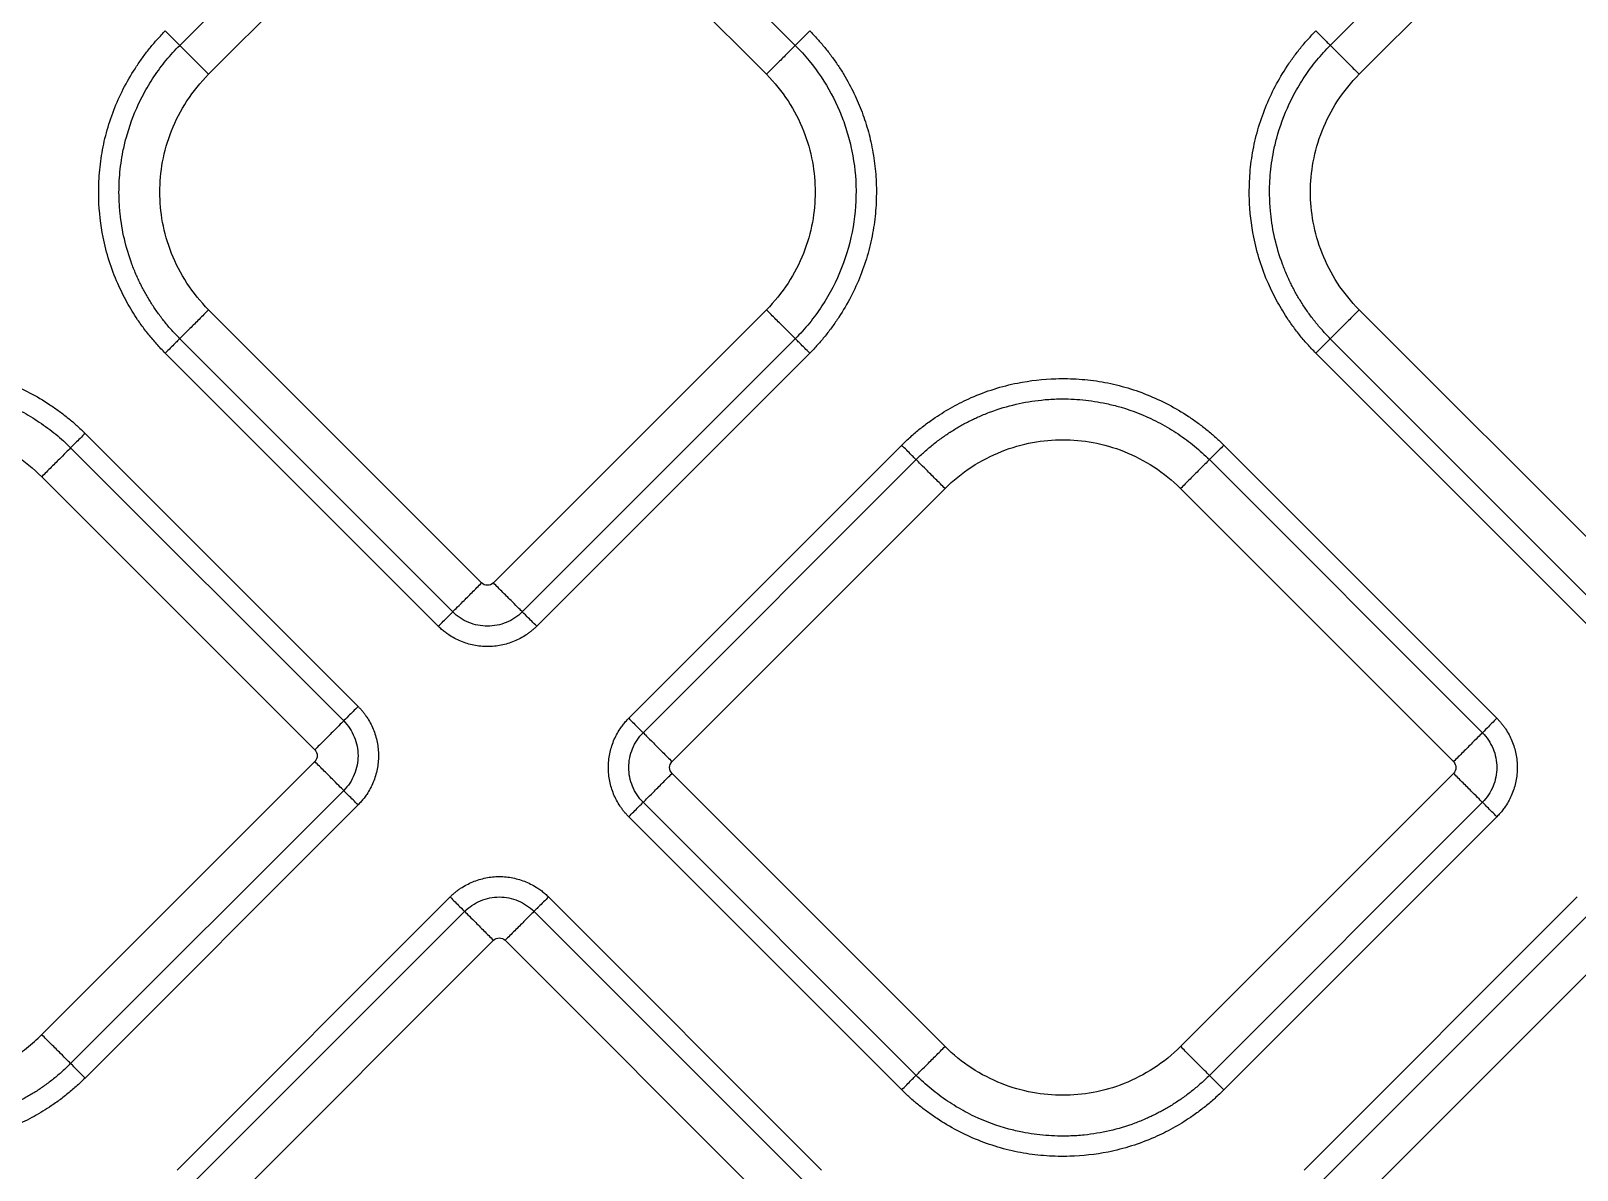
# Model space of a CAD drawing. Extents: x 0 to 84, y -21 to 126.
# Drawn here: x 31.604 to 35.334, y 34.201 to 36.949 of the extents above; entities that cross this region are included whole.
import ezdxf

# ---------------------------------------------------------------- set-up
doc = ezdxf.new("R2010")
doc.units = 0
doc.header["$MEASUREMENT"] = 0
doc.layers.add('1', color=4, linetype='Continuous')

# ---------------------------------------------------------------- blocks, each defined once
blk = doc.blocks.new('PRODIGY')
at = {"layer": '1', "color": 3, "linetype": 'Continuous', "lineweight": 25}
for p, q in [((31.9633, 36.9138), (32.6219, 37.5724)), ((32.7896, 37.5724), (33.4483, 36.9138)), ((34.7391, 36.9138), (35.3977, 37.5725)), ((32.033, 36.844), (32.6916, 37.5027)), ((32.7199, 37.5027), (33.3786, 36.844)), ((34.8088, 36.8441), (35.4675, 37.5027)), ((32.6916, 35.6174), (32.033, 36.2761)), ((33.3786, 36.2761), (32.7199, 35.6174)), ((35.4675, 35.6174), (34.8088, 36.2761)), ((32.6219, 35.5477), (31.9633, 36.2064)), ((33.4483, 36.2064), (32.7896, 35.5477)), ((35.3977, 35.5477), (34.7391, 36.2064)), ((32.5871, 35.5129), (31.9284, 36.1715)), ((33.4831, 36.1715), (32.8245, 35.5129)), ((35.3629, 35.5129), (34.7042, 36.1715)), ((31.7349, 35.978), (32.3936, 35.3194)), ((31.7001, 35.9432), (32.3588, 35.2845)), ((33.0465, 35.2909), (33.7051, 35.9495)), ((34.4822, 35.9495), (35.1409, 35.2909)), ((33.0813, 35.256), (33.74, 35.9147)), ((34.4474, 35.9147), (35.106, 35.256)), ((31.6304, 35.8735), (32.289, 35.2148)), ((33.151, 35.1863), (33.8097, 35.845)), ((34.3777, 35.845), (35.0363, 35.1863)), ((32.289, 35.1865), (31.6304, 34.5279)), ((33.8097, 34.4994), (33.151, 35.158)), ((35.0363, 35.158), (34.3777, 34.4994)), ((32.3588, 35.1168), (31.7001, 34.4582)), ((32.3936, 35.0819), (31.7349, 34.4233)), ((33.74, 34.4296), (33.0813, 35.0883)), ((35.106, 35.0883), (34.4474, 34.4296)), ((33.7051, 34.3948), (33.0465, 35.0534)), ((35.1409, 35.0534), (34.4822, 34.3948)), ((31.9569, 34.2013), (32.6156, 34.86)), ((32.853, 34.86), (33.5116, 34.2013)), ((34.6757, 34.2013), (35.3344, 34.8599)), ((31.9918, 34.1665), (32.6504, 34.8251)), ((32.8181, 34.8251), (33.4768, 34.1665)), ((34.7106, 34.1664), (35.3692, 34.8251)), ((32.0615, 34.0968), (32.7201, 34.7554)), ((32.7484, 34.7554), (33.4071, 34.0968)), ((34.7803, 34.0967), (35.439, 34.7554))]:
    blk.add_line(p, q, dxfattribs=at)
for points, knots in [([(31.9284, 36.1715), (31.9249, 36.1751), (31.9179, 36.1822), (31.9078, 36.1932), (31.898, 36.2044), (31.8885, 36.216), (31.8793, 36.2278), (31.8703, 36.2398), (31.8551, 36.2617), (31.8352, 36.2942), (31.8118, 36.3416), (31.7921, 36.3938), (31.7746, 36.4619), (31.7669, 36.531), (31.7682, 36.5994), (31.7749, 36.6553), (31.7874, 36.7104), (31.8058, 36.764), (31.8296, 36.8154), (31.8536, 36.8558), (31.8749, 36.8864), (31.8917, 36.9082), (31.9095, 36.9291), (31.9221, 36.9421), (31.9284, 36.9486)], [0, 0, 0, 0, 0.017341, 0.034665, 0.051985, 0.069313, 0.086663, 0.104047, 0.121478, 0.179141, 0.236743, 0.304922, 0.372836, 0.480686, 0.54577, 0.610337, 0.67596, 0.741895, 0.807114, 0.872629, 0.904913, 0.936849, 0.968517, 1, 1, 1, 1]), ([(31.9284, 36.9486), (31.9323, 36.9447), (31.9365, 36.9405), (31.9444, 36.9326), (31.9483, 36.9287), (31.9548, 36.9222), (31.9575, 36.9195), (31.9614, 36.9156), (31.9626, 36.9144), (31.9633, 36.9138)], [0, 0, 0, 0, 0.25, 0.25, 0.5, 0.5, 0.75, 0.75, 1, 1, 1, 1]), ([(33.4831, 36.9486), (33.4794, 36.9449), (33.4755, 36.941), (33.4677, 36.9332), (33.4639, 36.9294), (33.4573, 36.9228), (33.4545, 36.9199), (33.4503, 36.9158), (33.4489, 36.9144), (33.4483, 36.9138)], [0, 0, 0, 0, 0.25, 0.25, 0.5, 0.5, 0.75, 0.75, 1, 1, 1, 1]), ([(33.4831, 36.9486), (33.4863, 36.9454), (33.4926, 36.939), (33.5018, 36.9291), (33.5107, 36.919), (33.5194, 36.9087), (33.5278, 36.8981), (33.536, 36.8873), (33.544, 36.8764), (33.554, 36.8618), (33.5657, 36.8433), (33.5826, 36.8136), (33.6009, 36.7759), (33.6184, 36.7291), (33.6316, 36.6802), (33.6405, 36.6292), (33.6446, 36.576), (33.6435, 36.5219), (33.637, 36.4668), (33.6248, 36.4122), (33.6067, 36.3586), (33.5831, 36.307), (33.5591, 36.2661), (33.5376, 36.235), (33.5205, 36.2127), (33.5024, 36.1914), (33.4896, 36.1781), (33.4831, 36.1715)], [0, 0, 0, 0, 0.015653, 0.03129, 0.046922, 0.062557, 0.078206, 0.093877, 0.10958, 0.125325, 0.155378, 0.185662, 0.243925, 0.301095, 0.359088, 0.419952, 0.480645, 0.544392, 0.607866, 0.673169, 0.738587, 0.80425, 0.870202, 0.903106, 0.935649, 0.967918, 1, 1, 1, 1]), ([(34.7042, 36.1715), (34.7007, 36.1751), (34.6937, 36.1822), (34.6836, 36.1932), (34.6738, 36.2045), (34.6643, 36.216), (34.6551, 36.2278), (34.6462, 36.2399), (34.631, 36.2617), (34.611, 36.2943), (34.5876, 36.3416), (34.5679, 36.3938), (34.5504, 36.4619), (34.5427, 36.5311), (34.544, 36.5994), (34.5507, 36.6553), (34.5632, 36.7104), (34.5817, 36.764), (34.6055, 36.8154), (34.6294, 36.8558), (34.6507, 36.8864), (34.6675, 36.9083), (34.6853, 36.9291), (34.6979, 36.9421), (34.7042, 36.9486)], [0, 0, 0, 0, 0.017341, 0.034665, 0.051985, 0.069313, 0.086663, 0.104047, 0.121478, 0.179141, 0.236743, 0.304922, 0.372836, 0.480686, 0.54577, 0.610337, 0.67596, 0.741895, 0.807114, 0.872629, 0.904913, 0.936849, 0.968517, 1, 1, 1, 1]), ([(34.7042, 36.9486), (34.7081, 36.9447), (34.7123, 36.9406), (34.7203, 36.9326), (34.7241, 36.9288), (34.7306, 36.9223), (34.7333, 36.9196), (34.7372, 36.9156), (34.7385, 36.9144), (34.7391, 36.9138)], [0, 0, 0, 0, 0.25, 0.25, 0.5, 0.5, 0.75, 0.75, 1, 1, 1, 1]), ([(31.9633, 36.2064), (31.96, 36.2097), (31.9535, 36.2163), (31.9441, 36.2265), (31.9351, 36.2369), (31.9264, 36.2474), (31.9181, 36.2581), (31.9101, 36.2689), (31.9025, 36.2799), (31.8953, 36.2909), (31.8884, 36.302), (31.8819, 36.3132), (31.8757, 36.3244), (31.8698, 36.3357), (31.8642, 36.3472), (31.8566, 36.364), (31.8434, 36.3968), (31.8285, 36.4464), (31.8196, 36.4999), (31.8161, 36.5514), (31.8174, 36.6015), (31.8242, 36.65), (31.8377, 36.7079), (31.8546, 36.754), (31.8753, 36.7953), (31.8876, 36.8171), (31.901, 36.8382), (31.9153, 36.8585), (31.9305, 36.8779), (31.9464, 36.8964), (31.9577, 36.908), (31.9633, 36.9138)], [0, 0, 0, 0, 0.0177771, 0.0354288, 0.0529495, 0.0703342, 0.087578, 0.1046765, 0.1216254, 0.1384207, 0.1550588, 0.1715361, 0.1878497, 0.2040067, 0.2202355, 0.2366296, 0.2744, 0.3552333, 0.4340675, 0.4807536, 0.5523715, 0.624938, 0.6673579, 0.7794137, 0.8115391, 0.8435227, 0.8753255, 0.9069098, 0.9382395, 0.9692804, 1, 1, 1, 1]), ([(31.9633, 36.9138), (31.9646, 36.9124), (31.9673, 36.9097), (31.9756, 36.9014), (31.9813, 36.8957), (31.9946, 36.8824), (32.0022, 36.8748), (32.0177, 36.8593), (32.0256, 36.8514), (32.033, 36.844)], [0, 0, 0, 0, 0.25, 0.25, 0.5, 0.5, 0.75, 0.75, 1, 1, 1, 1]), ([(33.4483, 36.9138), (33.447, 36.9124), (33.4443, 36.9097), (33.4359, 36.9014), (33.4303, 36.8957), (33.417, 36.8824), (33.4094, 36.8748), (33.3938, 36.8593), (33.386, 36.8514), (33.3786, 36.844)], [0, 0, 0, 0, 0.25, 0.25, 0.5, 0.5, 0.75, 0.75, 1, 1, 1, 1]), ([(33.4483, 36.9138), (33.472, 36.8901), (33.4928, 36.8644), (33.5284, 36.8111), (33.5431, 36.7835), (33.5608, 36.7419), (33.5659, 36.7282), (33.5751, 36.6997), (33.5792, 36.6851), (33.5894, 36.6398), (33.5936, 36.6081), (33.5956, 36.5428), (33.5934, 36.5092), (33.5819, 36.4424), (33.5727, 36.4091), (33.5475, 36.3449), (33.5314, 36.314), (33.4937, 36.2566), (33.472, 36.23), (33.4483, 36.2064)], [0, 0, 0, 0, 0.125, 0.125, 0.25, 0.25, 0.3125, 0.3125, 0.375, 0.375, 0.5, 0.5, 0.625, 0.625, 0.75, 0.75, 0.875, 0.875, 1, 1, 1, 1]), ([(34.7391, 36.2064), (34.7358, 36.2097), (34.7293, 36.2163), (34.7199, 36.2265), (34.7109, 36.2369), (34.7022, 36.2475), (34.6939, 36.2581), (34.6859, 36.269), (34.6783, 36.2799), (34.6711, 36.2909), (34.6642, 36.302), (34.6577, 36.3132), (34.6515, 36.3244), (34.6456, 36.3357), (34.6401, 36.3472), (34.6324, 36.364), (34.6192, 36.3968), (34.6043, 36.4465), (34.5954, 36.4999), (34.5919, 36.5514), (34.5932, 36.6015), (34.6, 36.65), (34.6135, 36.7079), (34.6304, 36.7541), (34.6511, 36.7953), (34.6635, 36.8172), (34.6768, 36.8383), (34.6911, 36.8586), (34.7063, 36.8779), (34.7222, 36.8964), (34.7335, 36.908), (34.7391, 36.9138)], [0, 0, 0, 0, 0.0177776, 0.0354295, 0.0529505, 0.0703354, 0.0875794, 0.104678, 0.1216269, 0.1384221, 0.1550601, 0.1715373, 0.1878507, 0.2040074, 0.2202359, 0.2366296, 0.2743999, 0.3552333, 0.4340676, 0.4807536, 0.5523715, 0.624938, 0.6673579, 0.7794137, 0.8115391, 0.8435227, 0.8753255, 0.9069098, 0.9382396, 0.9692804, 1, 1, 1, 1]), ([(34.7391, 36.9138), (34.7404, 36.9125), (34.7431, 36.9098), (34.7515, 36.9014), (34.7571, 36.8957), (34.7704, 36.8825), (34.778, 36.8749), (34.7935, 36.8593), (34.8014, 36.8515), (34.8088, 36.8441)], [0, 0, 0, 0, 0.25, 0.25, 0.5, 0.5, 0.75, 0.75, 1, 1, 1, 1]), ([(32.033, 36.2761), (32.0134, 36.2957), (31.9958, 36.3173), (31.9658, 36.3632), (31.9533, 36.3875), (31.9337, 36.4369), (31.9266, 36.4621), (31.9174, 36.5118), (31.9153, 36.5364), (31.9153, 36.5837), (31.9174, 36.6083), (31.9266, 36.658), (31.9337, 36.6832), (31.9533, 36.7326), (31.9658, 36.7569), (31.9958, 36.8028), (32.0134, 36.8244), (32.033, 36.844)], [0, 0, 0, 0, 0.125, 0.125, 0.25, 0.25, 0.375, 0.375, 0.5, 0.5, 0.625, 0.625, 0.75, 0.75, 0.875, 0.875, 1, 1, 1, 1]), ([(33.3786, 36.844), (33.3982, 36.8244), (33.4157, 36.8028), (33.4458, 36.7569), (33.4582, 36.7326), (33.4778, 36.6832), (33.4849, 36.658), (33.4941, 36.6083), (33.4962, 36.5837), (33.4962, 36.5364), (33.4941, 36.5118), (33.4849, 36.4621), (33.4778, 36.4369), (33.4582, 36.3875), (33.4458, 36.3632), (33.4157, 36.3173), (33.3982, 36.2957), (33.3786, 36.2761)], [0, 0, 0, 0, 0.125, 0.125, 0.25, 0.25, 0.375, 0.375, 0.5, 0.5, 0.625, 0.625, 0.75, 0.75, 0.875, 0.875, 1, 1, 1, 1]), ([(34.8088, 36.2761), (34.7892, 36.2957), (34.7716, 36.3173), (34.7416, 36.3633), (34.7291, 36.3875), (34.7096, 36.437), (34.7025, 36.4621), (34.6933, 36.5119), (34.6911, 36.5364), (34.6911, 36.5837), (34.6933, 36.6083), (34.7025, 36.658), (34.7096, 36.6832), (34.7291, 36.7326), (34.7416, 36.7569), (34.7716, 36.8028), (34.7892, 36.8245), (34.8088, 36.8441)], [0, 0, 0, 0, 0.125, 0.125, 0.25, 0.25, 0.375, 0.375, 0.5, 0.5, 0.625, 0.625, 0.75, 0.75, 0.875, 0.875, 1, 1, 1, 1]), ([(32.033, 36.2761), (32.0256, 36.2687), (32.0177, 36.2608), (32.0022, 36.2453), (31.9946, 36.2377), (31.9813, 36.2244), (31.9756, 36.2187), (31.9673, 36.2104), (31.9646, 36.2077), (31.9633, 36.2064)], [0, 0, 0, 0, 0.25, 0.25, 0.5, 0.5, 0.75, 0.75, 1, 1, 1, 1]), ([(33.4483, 36.2064), (33.447, 36.2077), (33.4443, 36.2104), (33.4359, 36.2187), (33.4303, 36.2244), (33.417, 36.2377), (33.4094, 36.2453), (33.3938, 36.2608), (33.386, 36.2687), (33.3786, 36.2761)], [0, 0, 0, 0, 0.25, 0.25, 0.5, 0.5, 0.75, 0.75, 1, 1, 1, 1]), ([(34.8088, 36.2761), (34.8014, 36.2687), (34.7935, 36.2608), (34.778, 36.2453), (34.7704, 36.2377), (34.7571, 36.2244), (34.7515, 36.2188), (34.7431, 36.2104), (34.7404, 36.2077), (34.7391, 36.2064)], [0, 0, 0, 0, 0.25, 0.25, 0.5, 0.5, 0.75, 0.75, 1, 1, 1, 1]), ([(31.9633, 36.2064), (31.9626, 36.2057), (31.9614, 36.2045), (31.9575, 36.2006), (31.9548, 36.1979), (31.9483, 36.1914), (31.9444, 36.1875), (31.9365, 36.1796), (31.9323, 36.1754), (31.9284, 36.1715)], [0, 0, 0, 0, 0.25, 0.25, 0.5, 0.5, 0.75, 0.75, 1, 1, 1, 1]), ([(33.4831, 36.1715), (33.4792, 36.1754), (33.4751, 36.1796), (33.4671, 36.1875), (33.4633, 36.1914), (33.4568, 36.1979), (33.4541, 36.2006), (33.4501, 36.2045), (33.4489, 36.2057), (33.4483, 36.2064)], [0, 0, 0, 0, 0.25, 0.25, 0.5, 0.5, 0.75, 0.75, 1, 1, 1, 1]), ([(34.7391, 36.2064), (34.7385, 36.2058), (34.7372, 36.2045), (34.7333, 36.2006), (34.7306, 36.1979), (34.7241, 36.1914), (34.7203, 36.1876), (34.7123, 36.1796), (34.7081, 36.1755), (34.7042, 36.1715)], [0, 0, 0, 0, 0.25, 0.25, 0.5, 0.5, 0.75, 0.75, 1, 1, 1, 1]), ([(30.9578, 35.978), (30.9614, 35.9815), (30.9685, 35.9885), (30.9795, 35.9986), (30.9908, 36.0085), (31.0023, 36.018), (31.0141, 36.0272), (31.0262, 36.0361), (31.048, 36.0513), (31.0806, 36.0713), (31.1279, 36.0947), (31.1801, 36.1144), (31.2482, 36.1318), (31.3174, 36.1396), (31.3857, 36.1383), (31.4416, 36.1316), (31.4967, 36.1191), (31.5503, 36.1006), (31.6017, 36.0768), (31.6421, 36.0529), (31.6727, 36.0316), (31.6946, 36.0147), (31.7154, 35.997), (31.7284, 35.9843), (31.7349, 35.978)], [0, 0, 0, 0, 0.017341, 0.034665, 0.051985, 0.069313, 0.086663, 0.104047, 0.121478, 0.179141, 0.236743, 0.304922, 0.372836, 0.480686, 0.54577, 0.610337, 0.67596, 0.741895, 0.807114, 0.872629, 0.904913, 0.936849, 0.968517, 1, 1, 1, 1]), ([(33.7051, 35.9495), (33.7087, 35.953), (33.7158, 35.96), (33.7268, 35.9701), (33.738, 35.98), (33.7496, 35.9895), (33.7614, 35.9987), (33.7735, 36.0076), (33.7953, 36.0228), (33.8278, 36.0428), (33.8752, 36.0662), (33.9274, 36.0859), (33.9955, 36.1033), (34.0647, 36.1111), (34.133, 36.1098), (34.1889, 36.1031), (34.244, 36.0905), (34.2976, 36.0721), (34.349, 36.0483), (34.3894, 36.0244), (34.42, 36.0031), (34.4418, 35.9862), (34.4627, 35.9685), (34.4757, 35.9558), (34.4822, 35.9495)], [0, 0, 0, 0, 0.0173412, 0.0346651, 0.0519847, 0.069313, 0.0866627, 0.1040468, 0.121478, 0.1791406, 0.2367426, 0.3049223, 0.3728359, 0.4806859, 0.5457701, 0.6103365, 0.6759598, 0.7418949, 0.807114, 0.8726293, 0.9049132, 0.9368491, 0.9685172, 1, 1, 1, 1]), ([(30.9927, 35.9432), (30.996, 35.9464), (31.0026, 35.9529), (31.0128, 35.9623), (31.0232, 35.9714), (31.0338, 35.98), (31.0444, 35.9883), (31.0553, 35.9963), (31.0662, 36.0039), (31.0772, 36.0112), (31.0883, 36.018), (31.0995, 36.0246), (31.1107, 36.0308), (31.122, 36.0366), (31.1335, 36.0422), (31.1503, 36.0498), (31.1831, 36.0631), (31.2328, 36.078), (31.2862, 36.0869), (31.3377, 36.0903), (31.3878, 36.089), (31.4363, 36.0822), (31.4942, 36.0687), (31.5404, 36.0518), (31.5816, 36.0312), (31.6035, 36.0188), (31.6246, 36.0054), (31.6449, 35.9911), (31.6642, 35.9759), (31.6827, 35.9601), (31.6943, 35.9488), (31.7001, 35.9432)], [0, 0, 0, 0, 0.0177774, 0.0354293, 0.0529502, 0.070335, 0.087579, 0.1046775, 0.1216264, 0.1384217, 0.1550597, 0.1715369, 0.1878504, 0.2040072, 0.2202357, 0.2366296, 0.2744, 0.3552333, 0.4340672, 0.4807536, 0.5523715, 0.624938, 0.6673578, 0.7794137, 0.8115391, 0.8435227, 0.8753255, 0.9069098, 0.9382396, 0.9692804, 1, 1, 1, 1]), ([(33.74, 35.9147), (33.7433, 35.9179), (33.7499, 35.9244), (33.7601, 35.9338), (33.7705, 35.9428), (33.781, 35.9515), (33.7917, 35.9598), (33.8025, 35.9678), (33.8135, 35.9754), (33.8245, 35.9827), (33.8356, 35.9895), (33.8468, 35.9961), (33.858, 36.0023), (33.8693, 36.0081), (33.8808, 36.0137), (33.8976, 36.0213), (33.9304, 36.0346), (33.98, 36.0494), (34.0335, 36.0584), (34.085, 36.0618), (34.1351, 36.0605), (34.1836, 36.0537), (34.2415, 36.0402), (34.2876, 36.0233), (34.3289, 36.0026), (34.3508, 35.9903), (34.3719, 35.9769), (34.3921, 35.9626), (34.4115, 35.9474), (34.43, 35.9316), (34.4416, 35.9203), (34.4474, 35.9147)], [0, 0, 0, 0, 0.017777, 0.035429, 0.05295, 0.070335, 0.087579, 0.104678, 0.121627, 0.138422, 0.15506, 0.171537, 0.18785, 0.204007, 0.220236, 0.23663, 0.2744, 0.355233, 0.434067, 0.480754, 0.552372, 0.624938, 0.667358, 0.779414, 0.811539, 0.843523, 0.875326, 0.90691, 0.93824, 0.96928, 1, 1, 1, 1]), ([(31.0624, 35.8735), (31.082, 35.8931), (31.1036, 35.9106), (31.1496, 35.9406), (31.1738, 35.9531), (31.2233, 35.9727), (31.2484, 35.9798), (31.2982, 35.989), (31.3227, 35.9911), (31.3701, 35.9911), (31.3946, 35.989), (31.4443, 35.9798), (31.4695, 35.9727), (31.5189, 35.9531), (31.5432, 35.9406), (31.5891, 35.9106), (31.6108, 35.8931), (31.6304, 35.8735)], [0, 0, 0, 0, 0.125, 0.125, 0.25, 0.25, 0.375, 0.375, 0.5, 0.5, 0.625, 0.625, 0.75, 0.75, 0.875, 0.875, 1, 1, 1, 1]), ([(31.7349, 35.978), (31.731, 35.9741), (31.7269, 35.97), (31.7189, 35.962), (31.7151, 35.9582), (31.7086, 35.9516), (31.7059, 35.949), (31.7019, 35.945), (31.7007, 35.9438), (31.7001, 35.9432)], [0, 0, 0, 0, 0.25, 0.25, 0.5, 0.5, 0.75, 0.75, 1, 1, 1, 1]), ([(33.8097, 35.845), (33.8293, 35.8646), (33.8509, 35.8821), (33.8969, 35.9121), (33.9211, 35.9246), (33.9705, 35.9442), (33.9957, 35.9513), (34.0454, 35.9605), (34.07, 35.9626), (34.1173, 35.9626), (34.1419, 35.9605), (34.1916, 35.9513), (34.2168, 35.9442), (34.2662, 35.9246), (34.2905, 35.9121), (34.3364, 35.8821), (34.3581, 35.8646), (34.3777, 35.845)], [0, 0, 0, 0, 0.125, 0.125, 0.25, 0.25, 0.375, 0.375, 0.5, 0.5, 0.625, 0.625, 0.75, 0.75, 0.875, 0.875, 1, 1, 1, 1]), ([(31.7001, 35.9432), (31.6988, 35.9419), (31.6961, 35.9392), (31.6877, 35.9308), (31.682, 35.9251), (31.6688, 35.9118), (31.6612, 35.9042), (31.6456, 35.8887), (31.6378, 35.8808), (31.6304, 35.8735)], [0, 0, 0, 0, 0.25, 0.25, 0.5, 0.5, 0.75, 0.75, 1, 1, 1, 1]), ([(33.74, 35.9147), (33.7394, 35.9153), (33.7381, 35.9165), (33.7342, 35.9205), (33.7315, 35.9231), (33.725, 35.9297), (33.7212, 35.9335), (33.7132, 35.9415), (33.709, 35.9456), (33.7051, 35.9495)], [0, 0, 0, 0, 0.25, 0.25, 0.5, 0.5, 0.75, 0.75, 1, 1, 1, 1]), ([(34.4822, 35.9495), (34.4783, 35.9456), (34.4742, 35.9415), (34.4662, 35.9335), (34.4624, 35.9297), (34.4558, 35.9231), (34.4531, 35.9205), (34.4492, 35.9165), (34.448, 35.9153), (34.4474, 35.9147)], [0, 0, 0, 0, 0.25, 0.25, 0.5, 0.5, 0.75, 0.75, 1, 1, 1, 1]), ([(33.8097, 35.845), (33.8023, 35.8523), (33.7944, 35.8602), (33.7789, 35.8757), (33.7713, 35.8833), (33.758, 35.8966), (33.7523, 35.9023), (33.744, 35.9107), (33.7413, 35.9134), (33.74, 35.9147)], [0, 0, 0, 0, 0.25, 0.25, 0.5, 0.5, 0.75, 0.75, 1, 1, 1, 1]), ([(34.4474, 35.9147), (34.4461, 35.9134), (34.4434, 35.9107), (34.435, 35.9023), (34.4293, 35.8966), (34.416, 35.8833), (34.4084, 35.8757), (34.3929, 35.8602), (34.385, 35.8523), (34.3777, 35.845)], [0, 0, 0, 0, 0.25, 0.25, 0.5, 0.5, 0.75, 0.75, 1, 1, 1, 1]), ([(32.6219, 35.5477), (32.6232, 35.549), (32.6259, 35.5517), (32.6343, 35.5601), (32.64, 35.5657), (32.6533, 35.579), (32.6609, 35.5866), (32.6764, 35.6021), (32.6843, 35.61), (32.6916, 35.6174)], [0, 0, 0, 0, 0.25, 0.25, 0.5, 0.5, 0.75, 0.75, 1, 1, 1, 1]), ([(32.7896, 35.5477), (32.7883, 35.549), (32.7856, 35.5517), (32.7773, 35.56), (32.7716, 35.5657), (32.7584, 35.5789), (32.7508, 35.5865), (32.7352, 35.6021), (32.7273, 35.61), (32.7199, 35.6174)], [0, 0, 0, 0, 0.25, 0.25, 0.5, 0.5, 0.75, 0.75, 1, 1, 1, 1]), ([(32.5871, 35.5129), (32.591, 35.5168), (32.5951, 35.5209), (32.6031, 35.5289), (32.6069, 35.5327), (32.6135, 35.5392), (32.6161, 35.5419), (32.6201, 35.5458), (32.6213, 35.5471), (32.6219, 35.5477)], [0, 0, 0, 0, 0.25, 0.25, 0.5, 0.5, 0.75, 0.75, 1, 1, 1, 1]), ([(32.8245, 35.5129), (32.8225, 35.5109), (32.8186, 35.5071), (32.8123, 35.5018), (32.8058, 35.4967), (32.7968, 35.4904), (32.785, 35.4833), (32.7701, 35.4763), (32.7546, 35.4707), (32.7333, 35.4654), (32.7058, 35.4625), (32.6783, 35.4653), (32.657, 35.4707), (32.6415, 35.4763), (32.6266, 35.4833), (32.614, 35.4908), (32.6035, 35.4983), (32.595, 35.5052), (32.5897, 35.5103), (32.5871, 35.5129)], [0, 0, 0, 0, 0.031198, 0.062422, 0.093752, 0.125266, 0.187622, 0.250173, 0.31267, 0.375042, 0.499989, 0.624937, 0.687308, 0.749825, 0.812368, 0.874743, 0.916727, 0.958417, 1, 1, 1, 1]), ([(32.7896, 35.5477), (32.7788, 35.5368), (32.7656, 35.5281), (32.7367, 35.5161), (32.7211, 35.513), (32.6904, 35.513), (32.6749, 35.5161), (32.646, 35.5281), (32.6328, 35.5368), (32.6219, 35.5477)], [0, 0, 0, 0, 0.25, 0.25, 0.5, 0.5, 0.75, 0.75, 1, 1, 1, 1]), ([(32.8245, 35.5129), (32.8162, 35.5211), (32.808, 35.5293), (32.7953, 35.542), (32.791, 35.5463), (32.7896, 35.5477)], [0, 0, 0, 0, 0.5, 0.5, 1, 1, 1, 1]), ([(32.3936, 35.3194), (32.3853, 35.3111), (32.3771, 35.3029), (32.3645, 35.2902), (32.3601, 35.2859), (32.3588, 35.2845)], [0, 0, 0, 0, 0.5, 0.5, 1, 1, 1, 1]), ([(32.3936, 35.3194), (32.3955, 35.3174), (32.3993, 35.3135), (32.4047, 35.3072), (32.4098, 35.3007), (32.4161, 35.2917), (32.4231, 35.2799), (32.4301, 35.265), (32.4357, 35.2494), (32.4411, 35.2281), (32.4439, 35.2007), (32.4411, 35.1732), (32.4357, 35.1519), (32.4301, 35.1364), (32.4231, 35.1215), (32.4156, 35.1088), (32.4081, 35.0984), (32.4012, 35.0898), (32.3961, 35.0846), (32.3936, 35.0819)], [0, 0, 0, 0, 0.031198, 0.062422, 0.093752, 0.125266, 0.187622, 0.250173, 0.31267, 0.375042, 0.499989, 0.624937, 0.687308, 0.749825, 0.812368, 0.874743, 0.916727, 0.958417, 1, 1, 1, 1]), ([(33.0465, 35.0534), (33.0446, 35.0554), (33.0407, 35.0593), (33.0354, 35.0656), (33.0303, 35.0721), (33.024, 35.0811), (33.0169, 35.093), (33.0099, 35.1079), (33.0043, 35.1234), (32.999, 35.1447), (32.9962, 35.1722), (32.999, 35.1996), (33.0043, 35.2209), (33.0099, 35.2365), (33.0169, 35.2514), (33.0245, 35.264), (33.0319, 35.2744), (33.0389, 35.283), (33.0439, 35.2882), (33.0465, 35.2909)], [0, 0, 0, 0, 0.031198, 0.062422, 0.093752, 0.125266, 0.187622, 0.250173, 0.31267, 0.375042, 0.499989, 0.624937, 0.687308, 0.749825, 0.812368, 0.874743, 0.916727, 0.958417, 1, 1, 1, 1]), ([(33.0465, 35.2909), (33.0504, 35.287), (33.0545, 35.2828), (33.0625, 35.2748), (33.0663, 35.271), (33.0728, 35.2645), (33.0755, 35.2618), (33.0794, 35.2579), (33.0807, 35.2566), (33.0813, 35.256)], [0, 0, 0, 0, 0.25, 0.25, 0.5, 0.5, 0.75, 0.75, 1, 1, 1, 1]), ([(35.1409, 35.2909), (35.1326, 35.2826), (35.1244, 35.2744), (35.1118, 35.2617), (35.1074, 35.2574), (35.106, 35.256)], [0, 0, 0, 0, 0.5, 0.5, 1, 1, 1, 1]), ([(35.1409, 35.2909), (35.1428, 35.2889), (35.1466, 35.285), (35.152, 35.2787), (35.157, 35.2722), (35.1633, 35.2632), (35.1704, 35.2514), (35.1774, 35.2365), (35.183, 35.2209), (35.1884, 35.1996), (35.1912, 35.1722), (35.1884, 35.1447), (35.183, 35.1234), (35.1774, 35.1079), (35.1704, 35.093), (35.1629, 35.0803), (35.1554, 35.0699), (35.1485, 35.0613), (35.1434, 35.0561), (35.1409, 35.0534)], [0, 0, 0, 0, 0.031198, 0.062422, 0.093752, 0.125266, 0.187622, 0.250173, 0.31267, 0.375042, 0.499989, 0.624937, 0.687308, 0.749825, 0.812368, 0.874743, 0.916727, 0.958417, 1, 1, 1, 1]), ([(32.3588, 35.2845), (32.3575, 35.2832), (32.3548, 35.2805), (32.3464, 35.2722), (32.3408, 35.2665), (32.3275, 35.2532), (32.3199, 35.2456), (32.3044, 35.2301), (32.2964, 35.2222), (32.289, 35.2148)], [0, 0, 0, 0, 0.25, 0.25, 0.5, 0.5, 0.75, 0.75, 1, 1, 1, 1]), ([(32.3588, 35.2845), (32.3696, 35.2737), (32.3784, 35.2604), (32.3903, 35.2316), (32.3935, 35.216), (32.3935, 35.1853), (32.3903, 35.1697), (32.3784, 35.1409), (32.3696, 35.1276), (32.3588, 35.1168)], [0, 0, 0, 0, 0.25, 0.25, 0.5, 0.5, 0.75, 0.75, 1, 1, 1, 1]), ([(33.0813, 35.0883), (33.0704, 35.0991), (33.0617, 35.1124), (33.0497, 35.1412), (33.0466, 35.1568), (33.0466, 35.1875), (33.0497, 35.2031), (33.0617, 35.232), (33.0704, 35.2452), (33.0813, 35.256)], [0, 0, 0, 0, 0.25, 0.25, 0.5, 0.5, 0.75, 0.75, 1, 1, 1, 1]), ([(33.0813, 35.256), (33.0826, 35.2547), (33.0853, 35.252), (33.0937, 35.2436), (33.0993, 35.238), (33.1126, 35.2247), (33.1202, 35.2171), (33.1357, 35.2016), (33.1436, 35.1937), (33.151, 35.1863)], [0, 0, 0, 0, 0.25, 0.25, 0.5, 0.5, 0.75, 0.75, 1, 1, 1, 1]), ([(35.106, 35.256), (35.1047, 35.2547), (35.102, 35.252), (35.0937, 35.2437), (35.0881, 35.238), (35.0748, 35.2247), (35.0672, 35.2171), (35.0516, 35.2016), (35.0437, 35.1937), (35.0363, 35.1863)], [0, 0, 0, 0, 0.25, 0.25, 0.5, 0.5, 0.75, 0.75, 1, 1, 1, 1]), ([(35.106, 35.256), (35.1169, 35.2452), (35.1257, 35.2319), (35.1376, 35.2031), (35.1408, 35.1875), (35.1408, 35.1568), (35.1376, 35.1412), (35.1257, 35.1124), (35.1169, 35.0991), (35.106, 35.0883)], [0, 0, 0, 0, 0.25, 0.25, 0.5, 0.5, 0.75, 0.75, 1, 1, 1, 1]), ([(32.3588, 35.1168), (32.3574, 35.1181), (32.3547, 35.1208), (32.3464, 35.1292), (32.3407, 35.1349), (32.3274, 35.1482), (32.3198, 35.1558), (32.3043, 35.1713), (32.2964, 35.1792), (32.289, 35.1865)], [0, 0, 0, 0, 0.25, 0.25, 0.5, 0.5, 0.75, 0.75, 1, 1, 1, 1]), ([(33.0813, 35.0883), (33.0826, 35.0896), (33.0853, 35.0923), (33.0936, 35.1007), (33.0993, 35.1063), (33.1126, 35.1196), (33.1202, 35.1272), (33.1357, 35.1427), (33.1436, 35.1506), (33.151, 35.158)], [0, 0, 0, 0, 0.25, 0.25, 0.5, 0.5, 0.75, 0.75, 1, 1, 1, 1]), ([(35.106, 35.0883), (35.1047, 35.0896), (35.102, 35.0923), (35.0937, 35.1007), (35.088, 35.1064), (35.0747, 35.1196), (35.0671, 35.1273), (35.0516, 35.1428), (35.0437, 35.1506), (35.0363, 35.158)], [0, 0, 0, 0, 0.25, 0.25, 0.5, 0.5, 0.75, 0.75, 1, 1, 1, 1]), ([(32.3936, 35.0819), (32.3897, 35.0859), (32.3855, 35.09), (32.3776, 35.098), (32.3737, 35.1018), (32.3672, 35.1083), (32.3645, 35.111), (32.3606, 35.115), (32.3594, 35.1162), (32.3588, 35.1168)], [0, 0, 0, 0, 0.25, 0.25, 0.5, 0.5, 0.75, 0.75, 1, 1, 1, 1]), ([(33.0465, 35.0534), (33.0547, 35.0617), (33.063, 35.07), (33.0756, 35.0826), (33.0799, 35.0869), (33.0813, 35.0883)], [0, 0, 0, 0, 0.5, 0.5, 1, 1, 1, 1]), ([(35.1409, 35.0534), (35.1369, 35.0574), (35.1328, 35.0615), (35.1248, 35.0695), (35.121, 35.0733), (35.1145, 35.0798), (35.1118, 35.0825), (35.1079, 35.0865), (35.1066, 35.0877), (35.106, 35.0883)], [0, 0, 0, 0, 0.25, 0.25, 0.5, 0.5, 0.75, 0.75, 1, 1, 1, 1]), ([(32.6156, 34.86), (32.6175, 34.8619), (32.6215, 34.8657), (32.6277, 34.8711), (32.6342, 34.8761), (32.6432, 34.8824), (32.6551, 34.8895), (32.67, 34.8965), (32.6855, 34.9021), (32.7068, 34.9075), (32.7343, 34.9103), (32.7617, 34.9075), (32.783, 34.9021), (32.7986, 34.8965), (32.8135, 34.8895), (32.8261, 34.882), (32.8365, 34.8745), (32.8451, 34.8676), (32.8504, 34.8625), (32.853, 34.86)], [0, 0, 0, 0, 0.031198, 0.062422, 0.093752, 0.125266, 0.187622, 0.250173, 0.31267, 0.375042, 0.499989, 0.624937, 0.687308, 0.749825, 0.812368, 0.874743, 0.916727, 0.958417, 1, 1, 1, 1]), ([(32.6156, 34.86), (32.6238, 34.8517), (32.6321, 34.8435), (32.6447, 34.8309), (32.6491, 34.8265), (32.6504, 34.8251)], [0, 0, 0, 0, 0.5, 0.5, 1, 1, 1, 1]), ([(32.6504, 34.8251), (32.6613, 34.836), (32.6745, 34.8448), (32.7033, 34.8567), (32.7189, 34.8599), (32.7496, 34.8599), (32.7652, 34.8567), (32.7941, 34.8448), (32.8073, 34.836), (32.8181, 34.8251)], [0, 0, 0, 0, 0.25, 0.25, 0.5, 0.5, 0.75, 0.75, 1, 1, 1, 1]), ([(32.853, 34.86), (32.8491, 34.8561), (32.8449, 34.8519), (32.8369, 34.8439), (32.8331, 34.8401), (32.8266, 34.8336), (32.8239, 34.8309), (32.82, 34.827), (32.8187, 34.8258), (32.8181, 34.8251)], [0, 0, 0, 0, 0.25, 0.25, 0.5, 0.5, 0.75, 0.75, 1, 1, 1, 1]), ([(32.6504, 34.8251), (32.6517, 34.8238), (32.6544, 34.8211), (32.6628, 34.8128), (32.6684, 34.8072), (32.6817, 34.7939), (32.6893, 34.7863), (32.7048, 34.7707), (32.7127, 34.7628), (32.7201, 34.7554)], [0, 0, 0, 0, 0.25, 0.25, 0.5, 0.5, 0.75, 0.75, 1, 1, 1, 1]), ([(32.8181, 34.8251), (32.8168, 34.8238), (32.8141, 34.8211), (32.8057, 34.8128), (32.8001, 34.8071), (32.7868, 34.7938), (32.7792, 34.7862), (32.7637, 34.7707), (32.7558, 34.7628), (32.7484, 34.7554)], [0, 0, 0, 0, 0.25, 0.25, 0.5, 0.5, 0.75, 0.75, 1, 1, 1, 1]), ([(31.0624, 34.5279), (31.0653, 34.525), (31.0711, 34.5193), (31.0802, 34.511), (31.0895, 34.503), (31.099, 34.4954), (31.1088, 34.488), (31.126, 34.4757), (31.1516, 34.4599), (31.1871, 34.4424), (31.2246, 34.4284), (31.2776, 34.4145), (31.3464, 34.4073), (31.4152, 34.4145), (31.4681, 34.4284), (31.5057, 34.4424), (31.5412, 34.4599), (31.5702, 34.4779), (31.5939, 34.4952), (31.6128, 34.5108), (31.6245, 34.5222), (31.6304, 34.5279)], [0, 0, 0, 0, 0.019458, 0.038879, 0.058283, 0.077687, 0.097108, 0.116567, 0.178329, 0.240094, 0.30443, 0.368769, 0.500007, 0.631244, 0.695581, 0.75992, 0.821682, 0.883447, 0.922321, 0.961124, 1, 1, 1, 1]), ([(31.7001, 34.4582), (31.6988, 34.4595), (31.6961, 34.4622), (31.6877, 34.4705), (31.682, 34.4762), (31.6688, 34.4895), (31.6612, 34.4971), (31.6456, 34.5126), (31.6378, 34.5205), (31.6304, 34.5279)], [0, 0, 0, 0, 0.25, 0.25, 0.5, 0.5, 0.75, 0.75, 1, 1, 1, 1]), ([(33.74, 34.4296), (33.7413, 34.431), (33.744, 34.4337), (33.7523, 34.442), (33.758, 34.4477), (33.7713, 34.461), (33.7789, 34.4686), (33.7944, 34.4841), (33.8023, 34.492), (33.8097, 34.4994)], [0, 0, 0, 0, 0.25, 0.25, 0.5, 0.5, 0.75, 0.75, 1, 1, 1, 1]), ([(34.3777, 34.4994), (34.3581, 34.4797), (34.3364, 34.4622), (34.2905, 34.4322), (34.2662, 34.4197), (34.2168, 34.4001), (34.1916, 34.393), (34.1419, 34.3838), (34.1173, 34.3817), (34.07, 34.3817), (34.0454, 34.3838), (33.9957, 34.393), (33.9705, 34.4001), (33.9211, 34.4197), (33.8969, 34.4322), (33.8509, 34.4622), (33.8293, 34.4797), (33.8097, 34.4994)], [0, 0, 0, 0, 0.125, 0.125, 0.25, 0.25, 0.375, 0.375, 0.5, 0.5, 0.625, 0.625, 0.75, 0.75, 0.875, 0.875, 1, 1, 1, 1]), ([(34.4474, 34.4296), (34.4461, 34.431), (34.4434, 34.4337), (34.435, 34.442), (34.4293, 34.4477), (34.416, 34.461), (34.4084, 34.4686), (34.3929, 34.4841), (34.385, 34.492), (34.3777, 34.4994)], [0, 0, 0, 0, 0.25, 0.25, 0.5, 0.5, 0.75, 0.75, 1, 1, 1, 1]), ([(31.7001, 34.4582), (31.6968, 34.4549), (31.6902, 34.4484), (31.6799, 34.439), (31.6696, 34.43), (31.659, 34.4213), (31.6483, 34.413), (31.6375, 34.405), (31.6266, 34.3974), (31.6156, 34.3902), (31.6044, 34.3833), (31.5933, 34.3768), (31.582, 34.3706), (31.5707, 34.3647), (31.5592, 34.3591), (31.5425, 34.3515), (31.5097, 34.3382), (31.46, 34.3234), (31.4066, 34.3145), (31.355, 34.311), (31.305, 34.3123), (31.2565, 34.3191), (31.1986, 34.3326), (31.1524, 34.3495), (31.1112, 34.3702), (31.0893, 34.3825), (31.0682, 34.3959), (31.0479, 34.4102), (31.0285, 34.4254), (31.01, 34.4413), (30.9985, 34.4525), (30.9927, 34.4582)], [0, 0, 0, 0, 0.017777, 0.035429, 0.05295, 0.070335, 0.087579, 0.104678, 0.121627, 0.138422, 0.15506, 0.171537, 0.18785, 0.204007, 0.220236, 0.23663, 0.2744, 0.355233, 0.434068, 0.480754, 0.552371, 0.624938, 0.667358, 0.779414, 0.811539, 0.843523, 0.875326, 0.90691, 0.93824, 0.96928, 1, 1, 1, 1]), ([(31.7349, 34.4233), (31.7312, 34.427), (31.7273, 34.4309), (31.7195, 34.4387), (31.7157, 34.4425), (31.7091, 34.4491), (31.7063, 34.452), (31.7021, 34.4561), (31.7007, 34.4575), (31.7001, 34.4582)], [0, 0, 0, 0, 0.25, 0.25, 0.5, 0.5, 0.75, 0.75, 1, 1, 1, 1]), ([(33.7051, 34.3948), (33.709, 34.3987), (33.7132, 34.4029), (33.7212, 34.4108), (33.725, 34.4147), (33.7315, 34.4212), (33.7342, 34.4239), (33.7381, 34.4278), (33.7394, 34.429), (33.74, 34.4296)], [0, 0, 0, 0, 0.25, 0.25, 0.5, 0.5, 0.75, 0.75, 1, 1, 1, 1]), ([(34.4474, 34.4296), (34.444, 34.4264), (34.4374, 34.4199), (34.4272, 34.4105), (34.4168, 34.4015), (34.4063, 34.3928), (34.3956, 34.3845), (34.3848, 34.3765), (34.3739, 34.3689), (34.3628, 34.3617), (34.3517, 34.3548), (34.3406, 34.3483), (34.3293, 34.3421), (34.318, 34.3362), (34.3065, 34.3306), (34.2897, 34.323), (34.257, 34.3097), (34.2073, 34.2949), (34.1539, 34.2859), (34.1023, 34.2825), (34.0523, 34.2838), (34.0038, 34.2906), (33.9459, 34.3041), (33.8997, 34.321), (33.8584, 34.3417), (33.8366, 34.354), (33.8155, 34.3674), (33.7952, 34.3817), (33.7758, 34.3969), (33.7573, 34.4128), (33.7457, 34.424), (33.74, 34.4296)], [0, 0, 0, 0, 0.017777, 0.035429, 0.05295, 0.070335, 0.087579, 0.104678, 0.121627, 0.138422, 0.15506, 0.171537, 0.187851, 0.204007, 0.220236, 0.23663, 0.2744, 0.355233, 0.434068, 0.480754, 0.552371, 0.624938, 0.667358, 0.779414, 0.811539, 0.843523, 0.875326, 0.90691, 0.93824, 0.96928, 1, 1, 1, 1]), ([(34.4822, 34.3948), (34.4785, 34.3985), (34.4746, 34.4024), (34.4668, 34.4102), (34.463, 34.414), (34.4564, 34.4206), (34.4536, 34.4235), (34.4494, 34.4276), (34.448, 34.429), (34.4474, 34.4296)], [0, 0, 0, 0, 0.25, 0.25, 0.5, 0.5, 0.75, 0.75, 1, 1, 1, 1]), ([(31.7349, 34.4233), (31.7314, 34.4198), (31.7243, 34.4128), (31.7133, 34.4027), (31.702, 34.3929), (31.6905, 34.3834), (31.6787, 34.3741), (31.6666, 34.3652), (31.6448, 34.35), (31.6122, 34.3301), (31.5649, 34.3066), (31.5126, 34.2869), (31.4446, 34.2695), (31.3754, 34.2618), (31.307, 34.2631), (31.2512, 34.2698), (31.1961, 34.2823), (31.1425, 34.3007), (31.0911, 34.3245), (31.0507, 34.3484), (31.02, 34.3697), (30.9982, 34.3866), (30.9774, 34.4043), (30.9643, 34.417), (30.9578, 34.4233)], [0, 0, 0, 0, 0.017341, 0.034665, 0.051985, 0.069313, 0.086663, 0.104047, 0.121478, 0.179141, 0.236743, 0.304922, 0.372836, 0.480686, 0.54577, 0.610337, 0.67596, 0.741895, 0.807114, 0.872629, 0.904913, 0.936849, 0.968517, 1, 1, 1, 1]), ([(34.4822, 34.3948), (34.4787, 34.3913), (34.4716, 34.3843), (34.4605, 34.3742), (34.4493, 34.3644), (34.4378, 34.3548), (34.426, 34.3456), (34.4139, 34.3367), (34.3921, 34.3215), (34.3595, 34.3016), (34.3121, 34.2781), (34.2599, 34.2584), (34.1919, 34.241), (34.1227, 34.2333), (34.0543, 34.2346), (33.9985, 34.2413), (33.9434, 34.2538), (33.8898, 34.2722), (33.8384, 34.296), (33.7979, 34.3199), (33.7673, 34.3412), (33.7455, 34.3581), (33.7246, 34.3758), (33.7116, 34.3885), (33.7051, 34.3948)], [0, 0, 0, 0, 0.017341, 0.034665, 0.051985, 0.069313, 0.086663, 0.104047, 0.121478, 0.179141, 0.236743, 0.304922, 0.372836, 0.480686, 0.54577, 0.610337, 0.67596, 0.741895, 0.807114, 0.872629, 0.904913, 0.936849, 0.968517, 1, 1, 1, 1])]:
    blk.add_open_spline(points, degree=3, knots=knots, dxfattribs=at)
for points in [[(32.7199, 35.6174), (32.7162, 35.6137), (32.7058, 35.6094), (32.6953, 35.6137), (32.6916, 35.6174)], [(32.289, 35.2148), (32.2928, 35.2111), (32.297, 35.2007), (32.2928, 35.1902), (32.289, 35.1865)], [(33.151, 35.158), (33.1473, 35.1617), (33.143, 35.1722), (33.1473, 35.1826), (33.151, 35.1863)], [(35.0363, 35.1863), (35.04, 35.1826), (35.0443, 35.1722), (35.04, 35.1617), (35.0363, 35.158)], [(32.7201, 34.7554), (32.7238, 34.7591), (32.7343, 34.7634), (32.7447, 34.7591), (32.7484, 34.7554)]]:
    blk.add_open_spline(points, degree=3, dxfattribs=at)

msp = doc.modelspace()

# ---------------------------------------------------------------- block references
at = {"layer": '1'}
msp.add_blockref('PRODIGY', (0, 0), dxfattribs=at)

doc.saveas('drawing.dxf')
